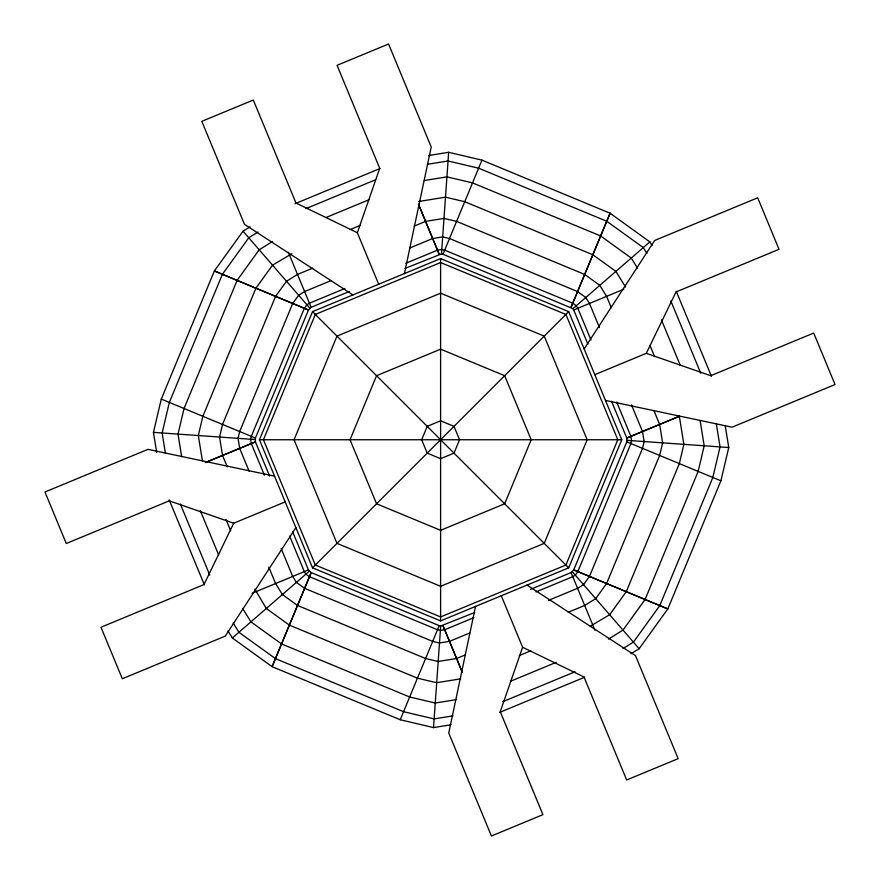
<?xml version="1.0" encoding="UTF-8"?>
<svg xmlns="http://www.w3.org/2000/svg" width="880" height="880" viewBox="0 0 880 880"><rect width="100%" height="100%" fill="white"/><g stroke="black" fill="none" stroke-linecap="round" stroke-linejoin="round"><path stroke-width="1.32" d="M404.976 268.433L441.485 253.902L448.668 152.295L481.954 160.138L610.049 213.202L649.858 241.901L652.014 245.388M292.699 531.872L308.462 569.921L311.19 572.605L272.14 666.688L400.235 719.741L433.521 727.595L440.704 625.988L474.683 612.502M404.426 273.581L431.222 146.993L388.564 44L337.062 65.329L379.72 168.322L357.346 232.749L378.686 284.24M475.552 606.419L448.756 733.007L491.414 836L542.916 814.671L500.247 711.678L522.621 647.251L501.292 595.76M156.706 452.518L153.439 432.366L161.293 399.08L214.357 270.985L308.462 309.969L255.409 438.064L255.431 441.892L205.315 462.572L255.409 441.826L269.588 476.069M725.274 426.019L728.75 447.524L720.896 480.81L667.843 608.894L573.727 569.921L626.78 441.826L626.758 437.998L679.338 416.306L683.87 444.345L679.338 463.595L626.274 591.679L609.653 614.724L590.293 626.175M222.398 274.318L169.345 402.413L162.129 432.982L165.396 453.178M259.457 439.747L312.521 311.652L440.605 258.588L568.7 311.652L621.764 439.747L568.7 567.831L440.605 620.895L312.521 567.831L259.457 439.747L621.764 439.747M441.485 253.902L442.981 254.254L481.954 160.138M400.235 719.741L439.219 625.636L440.704 625.988M577.841 571.615L630.894 443.531L631.576 440.649L630.872 436.293M645.095 599.478L698.148 471.383L704.187 445.786L700.095 420.508M659.791 605.561L712.844 477.477L720.06 446.908L716.353 424.017M285.197 501.886L233.706 523.215L203.962 584.595L100.98 627.253L122.309 678.744L225.302 636.086L295.867 527.626M594.803 374.66L646.294 353.331L676.038 291.951L779.02 249.293L757.691 197.791L654.698 240.46L584.133 348.909M250.03 226.864L243.056 231.187L214.379 270.919L308.44 310.035L311.124 307.307L349.173 291.555M222.42 274.263L248.765 237.765L258.049 232.023M530.486 589.38L571.065 572.572L573.76 569.844L667.81 608.96L639.133 648.703L630.993 653.741M577.863 571.56L575.289 575.135L572.77 576.686L535.997 591.921M645.073 599.511L622.996 630.102L608.454 639.1M659.769 605.616L633.424 642.125L622.974 648.582M312.521 567.831L568.7 311.652M442.981 254.254L572.924 308.671L649.858 241.901M228.019 631.004L232.342 637.989L309.265 571.219M272.613 241.483L259.193 249.777L237.116 280.379L184.041 408.507L178.002 434.104L181.665 456.72M294.965 203.742L379.94 168.553M305.91 208.637L375.661 179.751M325.952 217.558L369.072 199.705M291.896 253.715L272.536 265.155L255.915 288.2L202.862 416.295L198.319 435.534L202.422 460.911M350.229 229.548L360.382 225.346M312.73 268.136L297.506 274.439L286.495 281.248L275.583 296.373L222.53 424.446L219.56 437.041L222.541 455.466L227.26 466.851M414.183 226.105L425.601 221.375L443.993 218.405L456.588 221.375L584.683 274.439L599.797 285.351L606.606 296.351L611.325 307.769M331.232 280.544L304.601 291.566L298.65 295.251L292.699 303.501L239.668 431.541L238.062 438.35L239.679 448.393L249.117 471.174M409.871 247.973L432.696 238.513L442.695 236.907L449.493 238.513L577.588 291.566M344.927 288.486L309.419 303.204L306.9 304.755L304.326 308.33L251.295 436.359L250.613 439.241L251.317 443.586L264.429 475.233M405.801 263.274L437.514 250.14M572.924 308.671L573.727 309.969L623.821 289.223M252.153 593.241L308.462 569.921M679.338 416.295L626.78 438.064L611.545 401.28M473.847 617.661L444.675 629.75L440.385 630.421L437.514 629.75L309.419 576.686M449.493 641.377L469.788 632.973M548.416 600.402L577.588 588.313L583.539 584.639L589.49 576.389L642.521 448.349L644.127 441.54L642.51 431.497L631.499 404.91M465.465 654.83L456.588 658.504L438.196 661.474L425.601 658.504L297.506 605.451L282.392 594.539L275.594 583.528L268.763 567.05M568.194 612.282L584.683 605.451L595.694 598.642L606.606 583.517L659.659 455.444L662.629 442.849L659.648 424.424M519.277 655.589L530.695 650.87M510.587 681.241L556.237 662.321M502.722 701.712L575.014 671.77M499.708 712.393L584.683 677.193M428.516 155.551L448.668 152.295M427.856 164.241L448.063 160.974L478.621 168.19L606.716 221.243M424.325 180.51L446.93 176.858L472.538 182.886L600.622 235.95L631.257 258.038L637.483 268.103M418.792 201.487L445.5 197.164L464.739 201.707L592.834 254.76L615.879 271.392L625.581 287.089M437.448 250.162L441.804 249.458L444.675 250.14L572.77 303.204M449.537 641.355L439.505 642.983L432.696 641.377L304.601 588.313M460.724 678.832L436.689 682.715L417.45 678.183L289.355 625.119L266.31 608.498L254.859 589.149M456.544 699.589L435.259 703.032L409.651 696.993L281.567 643.94M452.98 715.858L434.137 718.905L403.568 711.7L275.473 658.636L238.909 632.28L233.167 622.985M433.521 727.595L450.989 724.768M627.132 440.341L728.75 447.524M153.439 432.366L255.057 439.549M605.462 400.411L732.05 427.196L835.043 384.538L813.714 333.036L710.721 375.705L646.294 353.331M274.538 476.135L147.95 449.339L44.957 492.008L66.286 543.499L169.279 500.841L233.706 523.215M626.78 441.826L720.896 480.81M161.293 399.08L255.409 438.064M439.219 625.636L311.124 572.572L272.074 666.655L232.342 637.989M357.346 232.749L295.977 203.016L253.308 100.023L201.817 121.352L244.475 224.345L352.935 294.91M522.621 647.251L584.001 676.984L626.659 779.977L678.161 758.648L635.503 655.655L527.043 585.09M606.771 221.265L643.28 247.61L646.866 253.418M577.544 291.555L585.794 297.506L589.468 303.446L599.445 327.547M572.715 303.171L576.29 305.756L577.841 308.264L590.975 339.977M309.485 576.719L305.91 574.134L304.348 571.615L289.641 536.107M304.645 588.335L296.395 582.384L292.721 576.433L281.16 548.537M281.534 643.929L250.932 621.852L242.638 608.421M312.521 311.652L568.7 567.831M572.363 571.769L639.133 648.703M243.056 231.187L309.826 308.11M676.247 291.28L711.436 376.255M670.824 300.96L700.766 373.241M661.375 319.726L680.284 365.387M649.913 345.279L654.643 356.686M653.884 410.498L659.659 424.446M616.715 402.116L630.894 436.359M573.727 309.969L587.906 344.212M571.065 572.572L594.913 630.146M288.321 252.252L311.124 307.307M225.973 519.398L230.703 530.805M200.332 510.697L218.713 555.082M180.378 504.108L209.792 575.124M169.169 499.829L204.369 584.804M440.605 258.588L440.605 620.895M315.315 314.446L263.417 439.747L315.315 565.037L440.605 616.935L565.906 565.037L617.804 439.747L565.906 314.446L440.605 262.548L315.315 314.446M336.985 336.116L294.052 439.747L336.985 543.367L440.605 586.3L544.236 543.367L587.158 439.747L544.236 336.116L440.605 293.194L336.985 336.116M376.563 375.694L350.031 439.747L376.563 503.789L440.605 530.321L504.658 503.789L531.19 439.747L504.658 375.694L440.605 349.173L376.563 375.694M427.218 426.349L421.674 439.747L427.218 453.134L440.605 458.678L454.003 453.134L459.547 439.747L454.003 426.349L440.605 420.805L427.218 426.349M610.049 213.202L571.065 307.307L610.115 213.224M439.219 254.254L418.462 204.16L439.142 254.287M462.198 672.034L442.981 625.636L462.198 672.034"/></g></svg>
